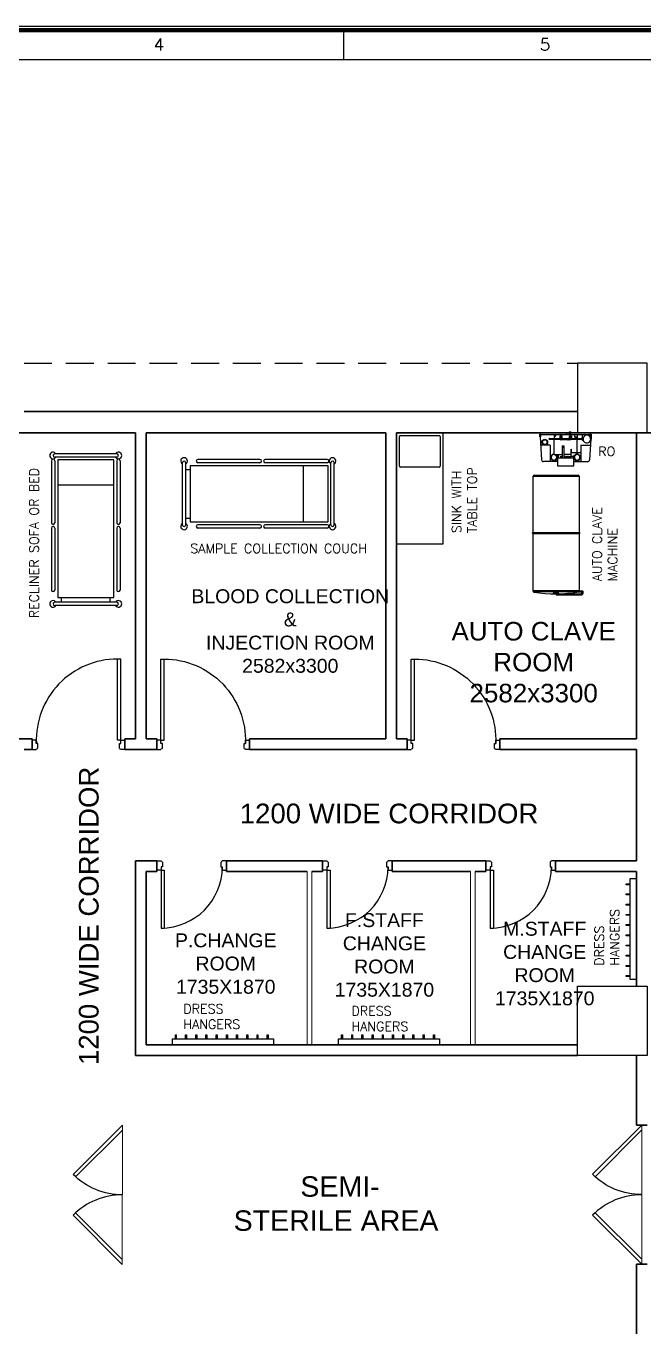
# Model space of a CAD drawing. Extents: x 3485972 to 3601240, y -625657 to -591207.
# Drawn here: x 3499213 to 3505867, y -605305 to -591207 of the extents above; entities that cross this region are included whole.
import ezdxf
from ezdxf.enums import TextEntityAlignment as Align

# ---------------------------------------------------------------- set-up
doc = ezdxf.new("R2010")
doc.units = 0
doc.header["$LTSCALE"] = 6
doc.header["$MEASUREMENT"] = 0
doc.linetypes.add('HIDDEN', pattern=[0.375, 0.25, -0.125])
doc.layers.get('0').update_dxf_attribs({"linetype": 'CONTINUOUS'})
for name, color, linetype, lineweight in [('0.0', 8, 'CONTINUOUS', 0), ('200', 9, 'CONTINUOUS', 0), ('350', 3, 'CONTINUOUS', 9), ('medical equipment', 171, 'CONTINUOUS', 25), ('P-Wall', 36, 'CONTINUOUS', 35), ('WALL', 8, 'CONTINUOUS', 35)]:
    doc.layers.add(name, color=color, linetype=linetype, lineweight=lineweight)
doc.layers.add('AREA', color=193, linetype='CONTINUOUS', plot=False)
for name, color, linetype in [('Chajja', 7, 'CONTINUOUS'), ('COL', 5, 'CONTINUOUS'), ('DOOR', 44, 'CONTINUOUS'), ('equipment desc', 211, 'CONTINUOUS'), ('furniture', 33, 'CONTINUOUS'), ('TEXT', 250, 'CONTINUOUS'), ('TITLE', 7, 'CONTINUOUS')]:
    doc.layers.add(name, color=color, linetype=linetype)
doc.styles.add('ARIAL', font='arial.ttf')
doc.styles.add('ROMANS', font='romans.shx')
doc.styles.get("Standard").update_dxf_attribs({"font": 'SIMPLEX'})

# ---------------------------------------------------------------- blocks, each defined once
blk = doc.blocks.new('750')
at = {"layer": 'DOOR'}
for p, q in [((-50, 705), (-47.5, 705)), ((-35, 690), (-35, 692.5)), ((-50, 45), (-47.5, 45)), ((-35, 60), (-35, 57.5)), ((50, 45), (50, 80)), ((50, 80), (675, 80)), ((50, 45), (675, 45)), ((675, 45), (675, 80))]:
    blk.add_line(p, q, dxfattribs=at)
for points in [[(15, 690), (15, 705), (50, 705), (50, 750), (-50, 750), (-50, 705)], [(-35, 690), (15, 690)], [(15, 60), (15, 45), (50, 45), (50, 0), (-50, 0), (-50, 45)], [(-35, 60), (15, 60)]]:
    blk.add_lwpolyline(points, dxfattribs=at)
for centre, start, end in [((-35, 705), 180, 270), ((-35, 45), 90, 180)]:
    blk.add_arc(centre, 12.5, start, end, dxfattribs=at)
at = {"layer": 'DOOR', "color": 145}
blk.add_arc((15, 45), 660, 0, 90, dxfattribs=at)
blk = doc.blocks.new('A$C19B8274B')
at = {"layer": 'DOOR'}
for p, q in [((-45, 925), (-80, 925)), ((-80, 50), (-80, 925)), ((-45, 50), (-45, 925)), ((-45, 50), (-80, 50)), ((-955, -50), (-955, -47.5)), ((-940, -35), (-942.5, -35)), ((-60, -35), (-57.5, -35)), ((-45, -50), (-45, -47.5))]:
    blk.add_line(p, q, dxfattribs=at)
for points in [[(-940, 15), (-955, 15), (-955, 50), (-1000, 50), (-1000, -50), (-955, -50)], [(-940, -35), (-940, 15)], [(-60, 15), (-45, 15), (-45, 50), (0, 50), (0, -50), (-45, -50)], [(-60, -35), (-60, 15)]]:
    blk.add_lwpolyline(points, dxfattribs=at)
at = {"layer": 'DOOR', "color": 145}
blk.add_arc((-80, 50), 875, 90, 182.29244, dxfattribs=at)
at = {"layer": 'DOOR'}
for centre, start, end in [((-955, -35), 270, 0), ((-45, -35), 180, 270)]:
    blk.add_arc(centre, 12.5, start, end, dxfattribs=at)
blk = doc.blocks.new('A$C66962185')
at = {"layer": 'TITLE', "color": 7}
blk.add_line((120.9, -140930.66), (120.9, -140928.36), dxfattribs=at)
at = {"layer": 'TITLE'}
blk.add_line((2.14, -140930.66), (360.7, -140930.66), dxfattribs=at)
at = {"layer": 'TITLE', "color": 7, "const_width": 0.355}
blk.add_lwpolyline([(363, -140928.36), (363, -141178.33), (0, -141178.33), (0, -140928.36)], close=True, dxfattribs=at)
at = {"layer": 'TITLE', "color": 7, "style": 'ROMANS'}
for s, p in [('4', (106.41, -140929.48)), ('5', (136.67, -140929.48))]:
    blk.add_text(s, height=0.952, dxfattribs=at).set_placement(p, align=Align.MIDDLE)
blk = doc.blocks.new('A$C0E8B7BF9')
at = {"color": 0}
for p, q in [((-520, 2195), (-520, 1255)), ((470, 2300), (-470, 2300)), ((470, 2250), (-470, 2250)), ((-470, 2195), (-470, 1255)), ((470, 2195), (470, 1255)), ((520, 2195), (520, 1255)), ((-520, 1175), (-520, 235)), ((-470, 1175), (-470, 235)), ((470, 1175), (470, 235)), ((520, 1175), (520, 235)), ((470, 50), (-470, 50)), ((470, 50), (-470, 50)), ((470, 0), (-470, 0)), ((470, 0), (-470, 0)), ((-370, 55), (-370, 120)), ((370, 50), (370, 120))]:
    blk.add_line(p, q, dxfattribs=at)
blk.add_lwpolyline([(-425, 2210), (-425, 120), (425, 120), (425, 2210)], close=True, dxfattribs=at)
blk.add_lwpolyline([(-425, 1831), (425, 1831)], dxfattribs=at)
for centre, radius, start, end in [((-495, 2275), 50, 30, 330), ((-495, 2195), 25, 0, 180), ((-470, 2275), 25, 90, 270), ((495, 2275), 50, 210, 150), ((470, 2275), 25, 270, 90), ((495, 2195), 25, 0, 180), ((-495, 1255), 25, 180, 0), ((-495, 1175), 25, 0, 180), ((495, 1255), 25, 180, 0), ((495, 1175), 25, 0, 180), ((-495, 235), 25, 180, 0), ((495, 235), 25, 180, 0), ((-495, 25), 50, 30, 330), ((-470, 25), 25, 90, 270), ((-470, 25), 25, 90, 270), ((495, 25), 50, 210, 150), ((470, 25), 25, 270, 90), ((470, 25), 25, 270, 90)]:
    blk.add_arc(centre, radius, start, end, dxfattribs=at)
blk = doc.blocks.new('*U29')
at = {"layer": 'equipment desc', "linetype": 'ByBlock'}
for p, q in [((-5, -22), (-5, 22)), ((-5, 22), (5, 22)), ((5, 22), (5, -22))]:
    blk.add_line(p, q, dxfattribs=at)
blk = doc.blocks.new('*U30')
at = {"layer": 'furniture', "color": 0, "linetype": 'ByBlock', "lineweight": -2, "transparency": 16777216}
for p in [(0, 0), (110, 0), (220, 0), (330, 0), (440, 0), (550, 0), (660, 0), (770, 0), (880, 0), (990, 0)]:
    blk.add_blockref('*U29', p, dxfattribs=at)
blk = doc.blocks.new('*U31')
at = {"layer": 'equipment desc', "linetype": 'ByBlock'}
for p, q in [((-5, -22), (-5, 22)), ((-5, 22), (5, 22)), ((5, 22), (5, -22))]:
    blk.add_line(p, q, dxfattribs=at)
blk = doc.blocks.new('*U32')
at = {"layer": 'furniture', "color": 0, "linetype": 'ByBlock', "lineweight": -2, "transparency": 16777216}
for p in [(0, 0), (110, 0), (220, 0), (330, 0), (440, 0), (550, 0), (660, 0), (770, 0), (880, 0), (990, 0)]:
    blk.add_blockref('*U31', p, dxfattribs=at)
blk = doc.blocks.new('*U33')
at = {"layer": 'equipment desc', "linetype": 'ByBlock'}
for p, q in [((-5, -22), (-5, 22)), ((-5, 22), (5, 22)), ((5, 22), (5, -22))]:
    blk.add_line(p, q, dxfattribs=at)
blk = doc.blocks.new('*U34')
at = {"layer": 'furniture', "color": 0, "linetype": 'ByBlock', "lineweight": -2, "transparency": 16777216}
for p in [(0, 0), (110, 0), (220, 0), (330, 0), (440, 0), (550, 0), (660, 0), (770, 0), (880, 0), (990, 0)]:
    blk.add_blockref('*U33', p, dxfattribs=at)

msp = doc.modelspace()

# ---------------------------------------------------------------- linework, layer by layer
at = {"color": 8, "lineweight": 25}
for p, q in [((3500250, -603056), (3499719, -603586)), ((3505844, -603054), (3505313, -603585)), ((3500250, -603109), (3499746, -603612)), ((3505845, -603107), (3505341, -603611)), ((3500248, -604556), (3499718, -604025)), ((3500248, -604504), (3499745, -603999)), ((3505845, -604555), (3505315, -604024)), ((3505845, -604501), (3505342, -603999))]:
    msp.add_line(p, q, dxfattribs=at)
at = {"color": 8, "extrusion": (0, 0, -1)}
for centre, major_axis, start_param, end_param in [((3500250, -603056), (538, -523), 0.799747, 1.585143), ((3505844, -603054), (523, 538), 2.370538, 3.155939)]:
    msp.add_ellipse(centre, major_axis=major_axis, ratio=1, start_param=start_param, end_param=end_param, dxfattribs=at)
at = {"color": 8}
for centre, major_axis, start_param, end_param in [((3500248, -604556), (522, -539), 2.370538, 3.155939), ((3505845, -604555), (538, 523), 0.799747, 1.585143)]:
    msp.add_ellipse(centre, major_axis=major_axis, ratio=1, start_param=start_param, end_param=end_param, dxfattribs=at)
at = {"layer": '0.0', "ltscale": 500}
for p, q in [((3500250, -603056), (3500248, -604556)), ((3505845, -604555), (3505845, -603054))]:
    msp.add_line(p, q, dxfattribs=at)
at = {"layer": '200'}
msp.add_line((3504754, -595590), (3505293, -595590), dxfattribs=at)
at = {"layer": '350'}
for p, q in [((3505077, -595601), (3505075, -595579)), ((3505075, -595582), (3505085, -595581)), ((3505076, -595590), (3505093, -595588)), ((3505077, -595597), (3505087, -595596))]:
    msp.add_line(p, q, dxfattribs=at)
for centre, radius, start, end in [((3505059, -595634), 42.3, 90.5583, 143.148), ((3505065, -595591), 7.27, 152.372, 185.9458), ((3505065, -595591), 7.27, 185.9458, 219.5196), ((3505071, -595594), 13.5, 127.9125, 152.372), ((3505070, -595587), 13.5, 219.5196, 243.9791), ((3505075, -595599), 20, 110.4392, 127.9125), ((3505073, -595581), 20, 243.9791, 261.4524), ((3505078, -595608), 29, 95.9458, 110.4392), ((3505074, -595572), 29, 261.4524, 275.9458)]:
    msp.add_arc(centre, radius, start, end, dxfattribs=at)
at = {"layer": 'AREA'}
for points in [[(3485972, -591208), (3535960, -591207), (3535960, -625656), (3485972, -625657)], [(3486015, -591251), (3535917, -591250), (3535917, -625613), (3486015, -625614)]]:
    msp.add_lwpolyline(points, close=True, dxfattribs=at)
at = {"layer": 'Chajja', "linetype": 'HIDDEN', "ltscale": 200}
msp.add_line((3499191, -594840), (3505151, -594840), dxfattribs=at)
at = {"layer": 'COL'}
for points in [[(3505151, -595590), (3505901, -595590), (3505901, -594840), (3505151, -594840)], [(3505151, -602305), (3505151, -601555), (3505901, -601555), (3505901, -602305)]]:
    msp.add_lwpolyline(points, close=True, dxfattribs=at)
at = {"layer": 'furniture'}
for p, q in [((3505720, -601485), (3505720, -600397)), ((3505720, -600397), (3505786, -600397)), ((3505786, -601485), (3505720, -601485)), ((3500788, -602190), (3500788, -602124)), ((3500788, -602124), (3501877, -602124)), ((3501877, -602124), (3501877, -602190)), ((3502577, -602190), (3502577, -602124)), ((3502577, -602124), (3503666, -602124)), ((3503666, -602124), (3503666, -602190))]:
    msp.add_line(p, q, dxfattribs=at)
at = {"layer": 'medical equipment', "linetype": 'ByBlock'}
for p, q in [((3503203, -595590), (3503703, -595590)), ((3503233, -595950), (3503233, -595630)), ((3503243, -595620), (3503663, -595620)), ((3503673, -595630), (3503673, -595950)), ((3503703, -595590), (3503703, -596790)), ((3503663, -595960), (3503243, -595960)), ((3503703, -596790), (3503203, -596790))]:
    msp.add_line(p, q, dxfattribs=at)
at = {"layer": 'medical equipment'}
for p, q in [((3504748, -595605), (3504752, -595605)), ((3504748, -595636), (3504748, -595605)), ((3504752, -595594), (3504754, -595594)), ((3504752, -595609), (3504752, -595594)), ((3504752, -595609), (3504761, -595609)), ((3504754, -595594), (3504754, -595590)), ((3504754, -595609), (3504754, -595636)), ((3504761, -595609), (3505298, -595609)), ((3504900, -595609), (3504900, -595651)), ((3504924, -595613), (3504900, -595613)), ((3504905, -595619), (3504905, -595613)), ((3504905, -595619), (3504908, -595623)), ((3504919, -595619), (3504905, -595619)), ((3504908, -595623), (3504916, -595623)), ((3504908, -595623), (3504908, -595628)), ((3504908, -595628), (3504916, -595628)), ((3504916, -595623), (3504919, -595619)), ((3504916, -595628), (3504916, -595623)), ((3504919, -595619), (3504919, -595613)), ((3504924, -595613), (3504924, -595609)), ((3505122, -595635), (3505122, -595609)), ((3505147, -595609), (3505147, -595651)), ((3505206, -595643), (3505206, -595609)), ((3505289, -595590), (3505289, -595609)), ((3505292, -595658), (3505292, -595609)), ((3505293, -595590), (3505293, -595605)), ((3505293, -595605), (3505298, -595605)), ((3505298, -595605), (3505298, -595658)), ((3504754, -595636), (3504748, -595636)), ((3504751, -595636), (3504764, -595881)), ((3504859, -595724), (3504756, -595724)), ((3504850, -595651), (3504973, -595651)), ((3504850, -595661), (3505201, -595661)), ((3504859, -595724), (3504859, -595852)), ((3504900, -595826), (3504900, -595661)), ((3504962, -595633), (3504962, -595646)), ((3504962, -595633), (3504965, -595633)), ((3504962, -595646), (3504973, -595646)), ((3504971, -595662), (3504989, -595662)), ((3504989, -595666), (3504971, -595666)), ((3504973, -595646), (3504973, -595653)), ((3504973, -595653), (3504976, -595653)), ((3504976, -595646), (3504988, -595646)), ((3504976, -595653), (3504976, -595646)), ((3504976, -595651), (3505075, -595651)), ((3504988, -595633), (3504984, -595633)), ((3504988, -595646), (3504988, -595633)), ((3504988, -595731), (3504988, -595846)), ((3504988, -595731), (3505006, -595731)), ((3504999, -595662), (3505018, -595662)), ((3505018, -595666), (3504999, -595666)), ((3505006, -595731), (3505006, -595846)), ((3505030, -595662), (3505049, -595662)), ((3505049, -595666), (3505030, -595666)), ((3505061, -595662), (3505079, -595662)), ((3505079, -595666), (3505061, -595666)), ((3505064, -595633), (3505064, -595646)), ((3505064, -595633), (3505067, -595633)), ((3505064, -595646), (3505075, -595646)), ((3505075, -595646), (3505075, -595653)), ((3505075, -595653), (3505078, -595653)), ((3505078, -595646), (3505091, -595646)), ((3505078, -595653), (3505078, -595646)), ((3505078, -595651), (3505201, -595651)), ((3505083, -595766), (3505088, -595766)), ((3505083, -595844), (3505083, -595766)), ((3505091, -595633), (3505086, -595633)), ((3505088, -595804), (3505088, -595766)), ((3505091, -595646), (3505091, -595633)), ((3505122, -595635), (3505147, -595635)), ((3505127, -595641), (3505127, -595635)), ((3505130, -595644), (3505127, -595641)), ((3505127, -595641), (3505141, -595641)), ((3505138, -595644), (3505130, -595644)), ((3505130, -595649), (3505130, -595644)), ((3505138, -595649), (3505130, -595649)), ((3505141, -595641), (3505138, -595644)), ((3505138, -595644), (3505138, -595649)), ((3505141, -595641), (3505141, -595635)), ((3505147, -595804), (3505147, -595661)), ((3505187, -595724), (3505187, -595852)), ((3505187, -595724), (3505291, -595724)), ((3505201, -595672), (3505201, -595643)), ((3505201, -595643), (3505214, -595643)), ((3505201, -595672), (3505214, -595672)), ((3505294, -595658), (3505282, -595881)), ((3505298, -595658), (3505292, -595658)), ((3504937, -595902), (3504786, -595902)), ((3504864, -595852), (3504859, -595852)), ((3504859, -595854), (3504859, -595855)), ((3504859, -595854), (3504864, -595854)), ((3504859, -595854), (3504859, -595854)), ((3504864, -595855), (3504859, -595855)), ((3504859, -595856), (3504859, -595858)), ((3504859, -595856), (3504864, -595856)), ((3504864, -595857), (3504859, -595858)), ((3504859, -595859), (3504859, -595902)), ((3504859, -595859), (3504864, -595859)), ((3504864, -595860), (3504859, -595861)), ((3504865, -595848), (3504860, -595846)), ((3504860, -595848), (3504865, -595849)), ((3504865, -595850), (3504860, -595849)), ((3504860, -595851), (3504865, -595851)), ((3504860, -595862), (3504865, -595861)), ((3504865, -595862), (3504860, -595864)), ((3504860, -595865), (3504865, -595863)), ((3504861, -595843), (3504866, -595844)), ((3504866, -595846), (3504861, -595844)), ((3504861, -595845), (3504866, -595847)), ((3504865, -595865), (3504861, -595867)), ((3504861, -595868), (3504866, -595866)), ((3504866, -595867), (3504861, -595869)), ((3504862, -595840), (3504867, -595842)), ((3504867, -595844), (3504862, -595842)), ((3504862, -595870), (3504866, -595868)), ((3504868, -595841), (3504863, -595839)), ((3504869, -595839), (3504864, -595837)), ((3504864, -595838), (3504868, -595840)), ((3504870, -595837), (3504865, -595835)), ((3504865, -595836), (3504869, -595838)), ((3504886, -595888), (3504884, -595891)), ((3504885, -595891), (3504887, -595888)), ((3504888, -595888), (3504886, -595892)), ((3504887, -595892), (3504889, -595888)), ((3504889, -595889), (3504888, -595892)), ((3504889, -595893), (3504890, -595889)), ((3504891, -595889), (3504890, -595894)), ((3504891, -595894), (3504893, -595889)), ((3504894, -595890), (3504893, -595895)), ((3504894, -595895), (3504895, -595890)), ((3504896, -595890), (3504896, -595895)), ((3504897, -595895), (3504897, -595890)), ((3504899, -595890), (3504899, -595895)), ((3504900, -595826), (3504988, -595826)), ((3504900, -595895), (3504900, -595890)), ((3504901, -595890), (3504902, -595895)), ((3504903, -595895), (3504903, -595890)), ((3504904, -595889), (3504905, -595894)), ((3504906, -595894), (3504905, -595889)), ((3504906, -595889), (3504907, -595894)), ((3504909, -595894), (3504907, -595889)), ((3504908, -595888), (3504910, -595893)), ((3504911, -595893), (3504909, -595888)), ((3504911, -595888), (3504913, -595892)), ((3504914, -595892), (3504912, -595887)), ((3504913, -595887), (3504915, -595891)), ((3504916, -595891), (3504914, -595886)), ((3504915, -595886), (3504917, -595890)), ((3504918, -595889), (3504916, -595885)), ((3504931, -595835), (3504927, -595837)), ((3504927, -595838), (3504932, -595836)), ((3504932, -595837), (3504928, -595839)), ((3504929, -595840), (3504933, -595838)), ((3504934, -595839), (3504929, -595841)), ((3504929, -595842), (3504934, -595840)), ((3504935, -595842), (3504930, -595844)), ((3504930, -595844), (3504935, -595843)), ((3504930, -595868), (3504935, -595870)), ((3504936, -595844), (3504931, -595846)), ((3504931, -595847), (3504936, -595845)), ((3504936, -595846), (3504931, -595848)), ((3504936, -595867), (3504931, -595865)), ((3504931, -595866), (3504936, -595868)), ((3504935, -595869), (3504931, -595867)), ((3504932, -595849), (3504937, -595848)), ((3504937, -595849), (3504932, -595850)), ((3504932, -595851), (3504937, -595851)), ((3504937, -595852), (3504932, -595852)), ((3504932, -595854), (3504937, -595854)), ((3504937, -595855), (3504932, -595855)), ((3504932, -595856), (3504937, -595856)), ((3504937, -595858), (3504932, -595857)), ((3504932, -595859), (3504937, -595859)), ((3504937, -595861), (3504932, -595860)), ((3504932, -595861), (3504937, -595862)), ((3504937, -595864), (3504932, -595862)), ((3504932, -595863), (3504936, -595865)), ((3505110, -595864), (3504937, -595864)), ((3504937, -595864), (3504937, -595946)), ((3504944, -595826), (3504944, -595864)), ((3504970, -595846), (3504988, -595846)), ((3504988, -595853), (3504970, -595853)), ((3504970, -595858), (3504988, -595858)), ((3504988, -595846), (3504988, -595853)), ((3504988, -595853), (3504988, -595858)), ((3504988, -595858), (3504988, -595864)), ((3505083, -595826), (3505006, -595826)), ((3505006, -595846), (3505016, -595846)), ((3505006, -595846), (3505006, -595853)), ((3505006, -595853), (3505006, -595858)), ((3505016, -595853), (3505006, -595853)), ((3505006, -595858), (3505016, -595858)), ((3505006, -595858), (3505006, -595864)), ((3505029, -595846), (3505046, -595846)), ((3505046, -595853), (3505029, -595853)), ((3505029, -595858), (3505046, -595858)), ((3505059, -595846), (3505076, -595846)), ((3505076, -595853), (3505059, -595853)), ((3505059, -595858), (3505076, -595858)), ((3505083, -595844), (3505106, -595844)), ((3505088, -595804), (3505187, -595804)), ((3505106, -595844), (3505106, -595864)), ((3505109, -595849), (3505114, -595850)), ((3505114, -595851), (3505109, -595851)), ((3505109, -595852), (3505114, -595852)), ((3505114, -595854), (3505109, -595854)), ((3505109, -595855), (3505114, -595855)), ((3505114, -595856), (3505109, -595856)), ((3505109, -595858), (3505114, -595857)), ((3505114, -595859), (3505109, -595859)), ((3505109, -595861), (3505114, -595860)), ((3505114, -595861), (3505109, -595862)), ((3505110, -595844), (3505115, -595846)), ((3505115, -595847), (3505110, -595845)), ((3505110, -595846), (3505115, -595848)), ((3505115, -595849), (3505110, -595848)), ((3505110, -595864), (3505114, -595862)), ((3505115, -595863), (3505110, -595865)), ((3505110, -595867), (3505115, -595865)), ((3505111, -595842), (3505116, -595844)), ((3505116, -595844), (3505111, -595843)), ((3505115, -595866), (3505111, -595868)), ((3505111, -595869), (3505116, -595867)), ((3505116, -595868), (3505111, -595870)), ((3505112, -595839), (3505117, -595841)), ((3505117, -595842), (3505112, -595840)), ((3505112, -595866), (3505112, -595864)), ((3505112, -595868), (3505112, -595867)), ((3505112, -595946), (3505112, -595870)), ((3505112, -595902), (3505260, -595902)), ((3505118, -595840), (3505113, -595838)), ((3505119, -595838), (3505114, -595836)), ((3505114, -595837), (3505118, -595839)), ((3505115, -595835), (3505119, -595837)), ((3505128, -595889), (3505130, -595885)), ((3505131, -595886), (3505129, -595890)), ((3505130, -595891), (3505132, -595886)), ((3505133, -595887), (3505131, -595891)), ((3505132, -595892), (3505134, -595887)), ((3505135, -595888), (3505134, -595892)), ((3505135, -595893), (3505137, -595888)), ((3505138, -595888), (3505136, -595893)), ((3505138, -595894), (3505139, -595889)), ((3505140, -595889), (3505139, -595894)), ((3505140, -595894), (3505141, -595889)), ((3505142, -595889), (3505141, -595894)), ((3505143, -595895), (3505143, -595890)), ((3505145, -595890), (3505144, -595895)), ((3505146, -595895), (3505146, -595890)), ((3505147, -595890), (3505147, -595895)), ((3505149, -595895), (3505149, -595890)), ((3505150, -595890), (3505150, -595895)), ((3505152, -595895), (3505151, -595890)), ((3505152, -595890), (3505153, -595895)), ((3505155, -595894), (3505153, -595889)), ((3505155, -595889), (3505156, -595894)), ((3505158, -595894), (3505156, -595889)), ((3505157, -595889), (3505159, -595893)), ((3505160, -595893), (3505158, -595888)), ((3505159, -595888), (3505161, -595893)), ((3505163, -595892), (3505160, -595888)), ((3505162, -595887), (3505164, -595892)), ((3505176, -595837), (3505181, -595835)), ((3505181, -595836), (3505177, -595838)), ((3505177, -595839), (3505182, -595837)), ((3505183, -595838), (3505178, -595840)), ((3505179, -595841), (3505183, -595839)), ((3505184, -595840), (3505179, -595842)), ((3505180, -595844), (3505184, -595842)), ((3505185, -595843), (3505180, -595844)), ((3505180, -595846), (3505185, -595844)), ((3505185, -595868), (3505180, -595866)), ((3505180, -595867), (3505185, -595869)), ((3505184, -595870), (3505180, -595868)), ((3505186, -595845), (3505181, -595847)), ((3505181, -595848), (3505186, -595846)), ((3505186, -595848), (3505181, -595849)), ((3505181, -595850), (3505186, -595849)), ((3505186, -595862), (3505181, -595861)), ((3505181, -595862), (3505186, -595864)), ((3505186, -595865), (3505181, -595863)), ((3505181, -595865), (3505185, -595867)), ((3505187, -595851), (3505182, -595851)), ((3505182, -595852), (3505187, -595852)), ((3505187, -595854), (3505182, -595854)), ((3505182, -595855), (3505187, -595855)), ((3505187, -595856), (3505182, -595856)), ((3505182, -595857), (3505187, -595858)), ((3505187, -595859), (3505182, -595859)), ((3505182, -595860), (3505187, -595861)), ((3505187, -595854), (3505187, -595855)), ((3505187, -595854), (3505187, -595854)), ((3505187, -595856), (3505187, -595858)), ((3505187, -595859), (3505187, -595902)), ((3504684, -596047), (3505159, -596047)), ((3504696, -596047), (3504696, -596057)), ((3504698, -596047), (3504698, -596057)), ((3504721, -596047), (3504721, -596057)), ((3504723, -596047), (3504723, -596057)), ((3504762, -596047), (3504762, -596057)), ((3504764, -596047), (3504764, -596057)), ((3504825, -596047), (3504825, -596057)), ((3504827, -596047), (3504827, -596057)), ((3504928, -596047), (3504928, -596057)), ((3504930, -596047), (3504930, -596057)), ((3504937, -595946), (3505112, -595946)), ((3505029, -596047), (3505029, -596057)), ((3505031, -596047), (3505031, -596057)), ((3505091, -596047), (3505091, -596057)), ((3505094, -596047), (3505094, -596057)), ((3505133, -596047), (3505133, -596057)), ((3505135, -596047), (3505135, -596057)), ((3505158, -596047), (3505158, -596057)), ((3505160, -596047), (3505160, -596057)), ((3504674, -596666), (3504674, -596057)), ((3504674, -596057), (3505170, -596057)), ((3505170, -596057), (3505170, -596666)), ((3504668, -596673), (3504668, -596671)), ((3504672, -596666), (3505172, -596666)), ((3504672, -596677), (3505172, -596677)), ((3504674, -597298), (3504674, -596677)), ((3504696, -596666), (3504696, -596677)), ((3504698, -596666), (3504698, -596677)), ((3504721, -596666), (3504721, -596677)), ((3504723, -596666), (3504723, -596677)), ((3504762, -596666), (3504762, -596677)), ((3504764, -596666), (3504764, -596677)), ((3504825, -596666), (3504825, -596677)), ((3504827, -596666), (3504827, -596677)), ((3504928, -596666), (3504928, -596677)), ((3504930, -596666), (3504930, -596677)), ((3505029, -596666), (3505029, -596677)), ((3505031, -596666), (3505031, -596677)), ((3505091, -596666), (3505091, -596677)), ((3505094, -596666), (3505094, -596677)), ((3505133, -596666), (3505133, -596677)), ((3505135, -596666), (3505135, -596677)), ((3505158, -596666), (3505158, -596677)), ((3505160, -596666), (3505160, -596677)), ((3505170, -596677), (3505170, -597296)), ((3505176, -596671), (3505176, -596673)), ((3505170, -597296), (3504674, -597296)), ((3505165, -597307), (3504679, -597307)), ((3504696, -597296), (3504696, -597307)), ((3504698, -597296), (3504698, -597307)), ((3504721, -597296), (3504721, -597307)), ((3504723, -597296), (3504723, -597307)), ((3504762, -597296), (3504762, -597307)), ((3504764, -597296), (3504764, -597307)), ((3504825, -597296), (3504825, -597307)), ((3504827, -597296), (3504827, -597307)), ((3504952, -597321), (3504890, -597321)), ((3504890, -597321), (3504922, -597327)), ((3504890, -597321), (3504890, -597327)), ((3504922, -597327), (3504952, -597321)), ((3504928, -597296), (3504928, -597307)), ((3504930, -597296), (3504930, -597307)), ((3504952, -597327), (3504952, -597321)), ((3505029, -597296), (3505029, -597307)), ((3505031, -597296), (3505031, -597307)), ((3505091, -597296), (3505091, -597307)), ((3505094, -597296), (3505094, -597307)), ((3505133, -597296), (3505133, -597307)), ((3505135, -597296), (3505135, -597307)), ((3505158, -597296), (3505158, -597307)), ((3505160, -597296), (3505160, -597307)), ((3505165, -597307), (3505200, -597307)), ((3505170, -597296), (3505210, -597296)), ((3505200, -597317), (3505200, -597307)), ((3505210, -597327), (3505210, -597296)), ((3505210, -597298), (3505210, -597327)), ((3504922, -597327), (3505189, -597327)), ((3504922, -597327), (3504922, -597338)), ((3504922, -597338), (3505200, -597338))]:
    msp.add_line(p, q, dxfattribs=at)
for centre, radius in [((3504800, -595691), 30.5), ((3504800, -595691), 24.5), ((3504997, -595744), 5.35)]:
    msp.add_circle(centre, radius, dxfattribs=at)
at = {"layer": 'medical equipment', "linetype": 'ByBlock'}
for centre, start, end in [((3503243, -595630, 0), 90, 180), ((3503663, -595630, 0), 0, 90), ((3503243, -595950, 0), 180, 270), ((3503663, -595950, 0), 270, 0)]:
    msp.add_arc(centre, 10, start, end, dxfattribs=at)
at = {"layer": 'medical equipment'}
for centre, radius, start, end in [((3504974, -595623), 13.9, 0, 180), ((3504974, -595623), 13.9, 180, 0), ((3504974, -595623), 7.89, 0, 180), ((3504974, -595623), 7.89, 180, 0), ((3505077, -595623), 13.9, 0, 180), ((3505077, -595623), 13.9, 180, 0), ((3505077, -595623), 7.89, 0, 180), ((3505077, -595623), 7.89, 180, 0), ((3505253, -595658), 41.7, 22.6774, 359.887), ((3504850, -595656), 4.89, 90, 270), ((3504971, -595664), 2.06, 90, 270), ((3504989, -595664), 2.06, 270, 90), ((3504999, -595664), 2.06, 90, 270), ((3505018, -595664), 2.06, 270, 90), ((3505030, -595664), 2.06, 90, 270), ((3505049, -595664), 2.06, 270, 90), ((3505061, -595664), 2.06, 90, 270), ((3505079, -595664), 2.06, 270, 90), ((3504790, -595876), 26.4, 191.1701, 261.8299), ((3504898, -595856), 39.1, 174.7772, 176.5391), ((3504898, -595856), 39.1, 178.733, 180.4925), ((3504898, -595856), 39.1, 183.0801, 184.836), ((3504898, -595856), 39.1, 187.4589, 189.2253), ((3504898, -595856), 39.1, 166.0382, 167.8009), ((3504898, -595856), 39.1, 170.3525, 172.0923), ((3504898, -595856), 39.1, 191.8643, 193.6386), ((3504898, -595856), 39.1, 159.1887, 160.9034), ((3504898, -595856), 39.1, 162.6651, 164.3828), ((3504898, -595856), 39.1, 195.8557, 197.6277), ((3504898, -595856), 39.1, 199.3941, 201.1565), ((3504898, -595856), 39.1, 154.8564, 156.6034), ((3504898, -595856), 39.1, 150.6412, 152.6486), ((3504898, -595856), 34, 171.7669, 174.2013), ((3504898, -595856), 34, 176.2285, 178.5428), ((3504898, -595856), 34, 180.5664, 182.5437), ((3504898, -595856), 34, 184.4835, 186.5624), ((3504898, -595856), 39.1, 147.1915, 148.9414), ((3504898, -595856), 34, 164.0822, 165.7532), ((3504898, -595856), 34, 167.8009, 169.9295), ((3504898, -595856), 34, 188.5965, 190.6079), ((3504898, -595856), 34, 192.6542, 194.6905), ((3504898, -595856), 34, 160.3439, 162.3708), ((3504898, -595856), 34, 196.7333, 198.7674), ((3504898, -595856), 33.5, 200.6099, 249.2575), ((3504898, -595856), 34, 156.2566, 158.6509), ((3504898, -595856), 29.9, 0, 180), ((3504898, -595856), 34, 152.6486, 154.3216), ((3504898, -595856), 29.9, 180, 0), ((3504898, -595856), 34, 148.6529, 150.322), ((3504898, -595856), 34, 87.2495, 146.6924), ((3504896, -595864), 29.5, 246.2058, 247.9655), ((3504896, -595864), 29.5, 249.7269, 251.4916), ((3504896, -595864), 25.7, 248.2297, 250.2562), ((3504896, -595864), 29.5, 253.7095, 255.4757), ((3504896, -595864), 25.7, 252.2878, 254.327), ((3504898, -595856), 34, 256.3609, 258.4148), ((3504897, -595856), 39.1, 260.4667, 262.2329), ((3504898, -595856), 34, 260.4413, 262.5032), ((3504898, -595856), 39.1, 262.5835, 264.343), ((3504898, -595856), 34, 264.5268, 266.5897), ((3504897, -595856), 39.1, 269.292, 271.0515), ((3504898, -595856), 34, 268.6148, 270.9616), ((3504898, -595856), 39.1, 271.7204, 273.4805), ((3504898, -595856), 34, 272.9855, 275.3439), ((3504898, -595856), 39.1, 275.5076, 277.2672), ((3504898, -595856), 34, 277.3676, 279.6458), ((3504898, -595856), 34, 281.6699, 283.1175), ((3504898, -595856), 39.1, 280.7398, 282.4993), ((3504898, -595856), 34, 285.1414, 287.1653), ((3504898, -595856), 39.1, 283.3817, 285.1414), ((3504898, -595856), 34, 288.9121, 291.3519), ((3504898, -595856), 39.1, 286.9011, 288.6625), ((3504898, -595856), 34, 293.2105, 295.2643), ((3504905, -595872), 21.6, 290.8541, 294.0481), ((3504898, -595856), 34, 33.3076, 62.9771), ((3504898, -595856), 34, 297.283, 299.2544), ((3504912, -595884), 8.09, 289.1802, 298.9037), ((3504898, -595856), 34, 301.2783, 339.2046), ((3504914, -595884), 7.12, 295.1583, 304.8425), ((3504898, -595856), 34, 29.678, 31.3471), ((3504898, -595856), 34, 25.6784, 27.3514), ((3504898, -595856), 34, 21.3491, 23.7434), ((3504898, -595856), 34, 17.6292, 19.6561), ((3504898, -595856), 39.1, 31.0586, 32.8085), ((3504898, -595856), 34, 14.2468, 15.9178), ((3504898, -595856), 34, 345.3095, 347.3458), ((3504898, -595856), 34, 341.2326, 343.2667), ((3504898, -595856), 39.1, 27.3514, 29.3588), ((3504898, -595856), 34, 10.0705, 12.1991), ((3504898, -595856), 34, 5.7987, 8.2331), ((3504898, -595856), 34, 1.4572, 3.7715), ((3504898, -595856), 34, 357.4563, 359.4336), ((3504898, -595856), 34, 353.4376, 355.5165), ((3504898, -595856), 34, 349.3921, 351.4035), ((3504898, -595856), 39.1, 23.3966, 25.1436), ((3504898, -595856), 39.1, 19.0966, 20.8113), ((3504898, -595856), 39.1, 338.8435, 340.6059), ((3504898, -595856), 39.1, 15.6172, 17.3349), ((3504898, -595856), 39.1, 12.1991, 13.9618), ((3504898, -595856), 39.1, 346.3614, 348.1357), ((3504898, -595856), 39.1, 342.3723, 344.1443), ((3504898, -595856), 39.1, 7.9077, 9.6475), ((3504898, -595856), 39.1, 3.4609, 5.2228), ((3504898, -595856), 39.1, 359.5075, 1.267), ((3504898, -595856), 39.1, 355.164, 356.9199), ((3504898, -595856), 39.1, 350.7747, 352.5411), ((3504970, -595849), 3.44, 90, 270), ((3504970, -595861), 3.44, 90, 234.594), ((3505016, -595849), 3.44, 270, 90), ((3505016, -595861), 3.44, 305.406, 90), ((3505029, -595849), 3.44, 90, 270), ((3505029, -595861), 3.44, 90, 234.594), ((3505046, -595849), 3.44, 270, 90), ((3505046, -595861), 3.44, 305.406, 90), ((3505059, -595849), 3.44, 90, 270), ((3505059, -595861), 3.44, 90, 234.594), ((3505076, -595849), 3.44, 270, 90), ((3505076, -595861), 3.44, 305.406, 90), ((3505148, -595856), 39.1, 170.3525, 172.0923), ((3505148, -595856), 39.1, 174.7772, 176.5391), ((3505148, -595856), 39.1, 178.733, 180.4925), ((3505148, -595856), 39.1, 183.0801, 184.836), ((3505148, -595856), 39.1, 187.4589, 189.2253), ((3505148, -595856), 39.1, 162.6651, 164.3828), ((3505148, -595856), 39.1, 166.0382, 167.8009), ((3505148, -595856), 39.1, 191.8643, 193.6386), ((3505148, -595856), 39.1, 195.8557, 197.6277), ((3505148, -595856), 39.1, 159.1887, 160.9034), ((3505148, -595856), 39.1, 199.3941, 201.1565), ((3505148, -595856), 39.1, 154.8564, 156.6034), ((3505148, -595856), 39.1, 150.6412, 152.6486), ((3505148, -595856), 39.1, 147.1915, 148.9414), ((3505148, -595856), 34, 167.8009, 169.9295), ((3505148, -595856), 34, 171.7669, 174.2013), ((3505148, -595856), 34, 176.2285, 178.5428), ((3505148, -595856), 34, 180.5664, 182.5437), ((3505148, -595856), 34, 184.4835, 186.5624), ((3505148, -595856), 34, 188.5965, 190.6079), ((3505148, -595856), 34, 160.3439, 162.3708), ((3505148, -595856), 34, 164.0822, 165.7532), ((3505148, -595856), 34, 192.6542, 194.6905), ((3505148, -595856), 34, 196.7333, 198.7674), ((3505148, -595856), 34, 156.2566, 158.6509), ((3505148, -595856), 34, 200.7954, 238.7217), ((3505148, -595856), 34, 152.6486, 154.3216), ((3505148, -595856), 29.9, 0, 180), ((3505148, -595856), 34, 148.6529, 150.322), ((3505148, -595856), 29.9, 180, 0), ((3505148, -595856), 34, 33.3076, 146.6924), ((3505132, -595884), 7.12, 235.1575, 244.8417), ((3505134, -595884), 8.09, 241.0963, 250.8198), ((3505148, -595856), 34, 240.7456, 242.717), ((3505141, -595872), 21.6, 245.9519, 249.1459), ((3505148, -595856), 34, 244.7357, 246.7895), ((3505148, -595856), 34, 248.6481, 251.0879), ((3505148, -595856), 39.1, 251.3375, 253.0989), ((3505148, -595856), 34, 252.8347, 254.8586), ((3505148, -595856), 39.1, 254.8586, 256.6183), ((3505148, -595856), 34, 256.8825, 258.3301), ((3505148, -595856), 39.1, 257.5007, 259.2602), ((3505148, -595856), 34, 260.3542, 262.6324), ((3505148, -595856), 39.1, 262.7328, 264.4924), ((3505148, -595856), 34, 264.6561, 267.0145), ((3505148, -595856), 39.1, 266.5195, 268.2796), ((3505148, -595856), 34, 269.0384, 271.3852), ((3505149, -595856), 39.1, 268.9485, 270.708), ((3505148, -595856), 34, 273.4103, 275.4732), ((3505148, -595856), 34, 277.4968, 279.5587), ((3505148, -595856), 39.1, 275.657, 277.4165), ((3505148, -595856), 34, 281.5852, 283.6391), ((3505149, -595856), 39.1, 277.7671, 279.5333), ((3505148, -595856), 34, 285.673, 287.7122), ((3505148, -595856), 39.1, 284.5243, 286.2905), ((3505148, -595856), 34, 289.7438, 291.7703), ((3505148, -595856), 39.1, 288.5084, 290.2731), ((3505148, -595856), 34, 293.7942, 339.2046), ((3505148, -595856), 39.1, 292.0345, 293.7942), ((3505148, -595856), 34, 29.678, 31.3471), ((3505148, -595856), 34, 25.6784, 27.3514), ((3505148, -595856), 34, 21.3491, 23.7434), ((3505148, -595856), 34, 17.6292, 19.6561), ((3505148, -595856), 34, 341.2326, 343.2667), ((3505148, -595856), 39.1, 31.0586, 32.8085), ((3505148, -595856), 34, 14.2468, 15.9178), ((3505148, -595856), 34, 10.0705, 12.1991), ((3505148, -595856), 34, 349.3921, 351.4035), ((3505148, -595856), 34, 345.3095, 347.3458), ((3505148, -595856), 39.1, 27.3514, 29.3588), ((3505148, -595856), 34, 5.7987, 8.2331), ((3505148, -595856), 34, 1.4572, 3.7715), ((3505148, -595856), 34, 357.4563, 359.4336), ((3505148, -595856), 34, 353.4376, 355.5165), ((3505148, -595856), 39.1, 23.3966, 25.1436), ((3505148, -595856), 39.1, 19.0966, 20.8113), ((3505148, -595856), 39.1, 338.8435, 340.6059), ((3505148, -595856), 39.1, 15.6172, 17.3349), ((3505148, -595856), 39.1, 342.3723, 344.1443), ((3505148, -595856), 39.1, 12.1991, 13.9618), ((3505148, -595856), 39.1, 7.9077, 9.6475), ((3505148, -595856), 39.1, 350.7747, 352.5411), ((3505148, -595856), 39.1, 346.3614, 348.1357), ((3505148, -595856), 39.1, 3.4609, 5.2228), ((3505148, -595856), 39.1, 359.5075, 1.267), ((3505148, -595856), 39.1, 355.164, 356.9199), ((3505260, -595880), 22.4, 270, 357), ((3504684, -596057), 10.3, 90, 180), ((3505159, -596057), 10.3, 0, 90), ((3504672, -596671), 4.13, 90, 180), ((3504672, -596673), 4.13, 180, 270), ((3505172, -596671), 4.13, 0, 90), ((3505172, -596673), 4.13, 270, 0), ((3504684, -597298), 10.3, 180, 260.8092), ((3504919, -595860), 1467, 260.716, 279.6239), ((3505189, -597317), 10.3, 270, 0), ((3505200, -597327), 10.3, 270, 0)]:
    msp.add_arc(centre, radius, start, end, dxfattribs=at)
at = {"layer": 'P-Wall', "lineweight": 0}
for p, q in [((3502241, -600320), (3502241, -602190)), ((3502291, -600320), (3502291, -602190)), ((3504001, -600320), (3504001, -602190)), ((3504051, -600320), (3504051, -602190))]:
    msp.add_line(p, q, dxfattribs=at)
at = {"layer": 'WALL', "linetype": 'ByBlock'}
for p, q in [((3505151, -595360), (3499191, -595360)), ((3500391, -595590), (3498026, -595590)), ((3500391, -598890), (3500391, -595590)), ((3503088, -595590), (3500506, -595590)), ((3500506, -598890), (3500506, -595590)), ((3503088, -598890), (3503088, -595590)), ((3503203, -598890), (3503203, -595590)), ((3505151, -595590), (3503203, -595590)), ((3505786, -597205), (3505786, -595590)), ((3505786, -598890), (3505786, -597205)), ((3499277, -598890), (3496831, -598890)), ((3499277, -599005), (3499191, -599005)), ((3499277, -598890), (3499277, -599005)), ((3500391, -598890), (3500277, -598890)), ((3500277, -598890), (3500277, -599005)), ((3500391, -598890), (3500277, -598890)), ((3500620, -599005), (3500277, -599005)), ((3500620, -598890), (3500506, -598890)), ((3500620, -598890), (3500620, -599005)), ((3501620, -598890), (3501620, -599005)), ((3503088, -598890), (3501620, -598890)), ((3503317, -599005), (3501620, -599005)), ((3503317, -598890), (3503203, -598890)), ((3503317, -598890), (3503317, -599005)), ((3504317, -598890), (3504317, -599005)), ((3505786, -598890), (3504317, -598890)), ((3505786, -599005), (3504317, -599005)), ((3505786, -600205), (3505786, -599005)), ((3500621, -600205), (3500391, -600205)), ((3500391, -602305), (3500391, -600205)), ((3500621, -600320), (3500621, -600205)), ((3501371, -600320), (3501371, -600205)), ((3502406, -600205), (3501371, -600205)), ((3502406, -600320), (3502406, -600205)), ((3503156, -600320), (3503156, -600205)), ((3504166, -600205), (3503156, -600205)), ((3504166, -600320), (3504166, -600205)), ((3504916, -600320), (3504916, -600205)), ((3505786, -600205), (3504916, -600205)), ((3500621, -600320), (3500506, -600320)), ((3500506, -602190), (3500506, -600320)), ((3502241, -600320), (3501371, -600320)), ((3502406, -600320), (3502291, -600320)), ((3504001, -600320), (3503156, -600320)), ((3504166, -600320), (3504051, -600320)), ((3505786, -600320), (3504916, -600320)), ((3505786, -601555), (3505786, -600320)), ((3500506, -602190), (3505151, -602190)), ((3500391, -602305), (3505151, -602305)), ((3505786, -603055), (3505786, -602305)), ((3505901, -603055), (3505786, -603055)), ((3505901, -604555), (3505786, -604555)), ((3505786, -605305), (3505786, -604555))]:
    msp.add_line(p, q, dxfattribs=at)
at = {"layer": 'WALL', "lineweight": 0}
msp.add_line((3505786, -597205), (3505786, -597205), dxfattribs=at)
at = {"layer": 'WALL', "linetype": 'ByBlock'}
msp.add_lwpolyline([(3504638, -595590), (3508353, -595590)], dxfattribs=at)

# ---------------------------------------------------------------- block references
at = {"layer": 'DOOR', "linetype": 'Continuous'}
msp.add_blockref('A$C19B8274B', (3500277, -598955), dxfattribs=at)
at = {"layer": 'DOOR', "linetype": 'Continuous', "xscale": -1}
for p in [(3500620, -598955), (3503317, -598955)]:
    msp.add_blockref('A$C19B8274B', p, dxfattribs=at)
at = {"layer": 'DOOR', "rotation": 270}
for p in [(3500621, -600255), (3502406, -600255), (3504166, -600255)]:
    msp.add_blockref('750', p, dxfattribs=at)
at = {"layer": 'furniture', "rotation": 90}
msp.add_blockref('*U34', (3505698, -601448), dxfattribs=at)
at = {"layer": 'furniture'}
for name, p in [('*U30', (3500825, -602102)), ('*U32', (3502615, -602102))]:
    msp.add_blockref(name, p, dxfattribs=at)
at = {"layer": 'medical equipment', "xscale": 0.7108408399792466, "yscale": 0.7108408399792466, "zscale": 0.7108408399792466}
msp.add_blockref('A$C0E8B7BF9', (3499855, -597453), dxfattribs=at)
at = {"layer": 'medical equipment', "xscale": 0.7108408399792466, "yscale": 0.7108408399792466, "zscale": 0.7108408399792466, "rotation": 270}
msp.add_blockref('A$C0E8B7BF9', (3500896, -596248), dxfattribs=at)
at = {"layer": 'TITLE', "xscale": 137.4720978042101, "yscale": 137.4720968119004, "zscale": 137.4720972069543}
msp.add_blockref('A$C66962185', (3486015, 18782467), dxfattribs=at)

# ---------------------------------------------------------------- texts
at = {"layer": 'equipment desc', "linetype": 'ByBlock', "char_height": 100, "attachment_point": 1}
for s, width, insert in [('RO', 235.88, (3505375, -595741)), ('SAMPLE COLLECTION COUCH', 1913.29, (3500981, -596788)), ('DRESS HANGERS', 725.87, (3500906, -601751)), ('DRESS HANGERS', 725.87, (3502717, -601774))]:
    msp.add_mtext_dynamic_manual_height_columns(s, width=width, gutter_width=10, heights=[0], dxfattribs=dict(at, insert=insert))
at = {"layer": 'equipment desc', "linetype": 'ByBlock', "char_height": 100, "attachment_point": 1, "rotation": 90}
for s, width, insert in [('RECLINER SOFA OR BED', 1918.67, (3499248, -597590)), ('SINK WITH TABLE TOP', 1034.92, (3503800, -596673)), ('AUTO CLAVE MACHINE', 984.17, (3505313, -597193)), ('DRESS HANGERS', 725.87, (3505336, -601337))]:
    msp.add_mtext_dynamic_manual_height_columns(s, width=width, gutter_width=10, heights=[0], dxfattribs=dict(at, insert=insert))
at = {"layer": 'TEXT', "style": 'ARIAL'}
msp.add_text('1200 WIDE CORRIDOR', height=212.5, rotation=90, dxfattribs=at).set_placement((3500057, -600799), align=Align.BOTTOM_CENTER)
msp.add_text('1200 WIDE CORRIDOR', height=212.5, dxfattribs=at).set_placement((3503122, -599865), align=Align.BOTTOM_CENTER)
at = {"layer": 'TEXT', "attachment_point": 5, "style": 'ARIAL'}
for s, insert, char_height, width in [('BLOOD COLLECTION \\P&\\PINJECTION ROOM\\P2582x3300', (3502058, -597729), 150, 2637.72), ('AUTO CLAVE\\PROOM\\P2582x3300', (3504680, -598065), 200, 2273.26), ('F.STAFF\\PCHANGE\\PROOM\\P1735X1870', (3503072, -601221), 150, 1198.96), ('P.CHANGE\\PROOM\\P1735X1870', (3501363, -601314), 150, 1198.96), ('M.STAFF\\PCHANGE\\PROOM\\P1735X1870', (3504799, -601314), 150, 1198.96)]:
    msp.add_mtext(s, dxfattribs=dict(at, insert=insert, char_height=char_height, width=width))
at = {"layer": 'WALL', "color": 7, "linetype": 'Continuous', "insert": (3502551, -603902), "char_height": 220.41, "width": 4941.4, "attachment_point": 5, "style": 'ARIAL'}
msp.add_mtext(' SEMI-\\PSTERILE AREA', dxfattribs=at)

doc.saveas('drawing.dxf')
